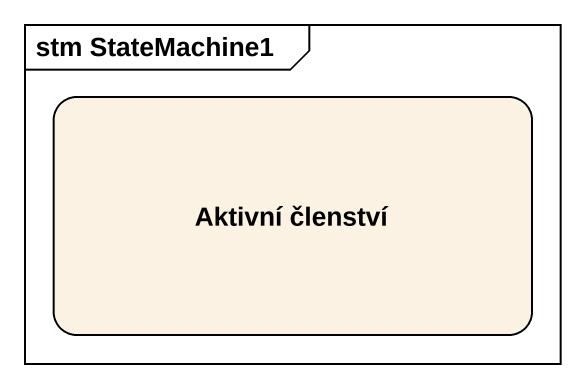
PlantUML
@startuml
mainframe stm StateMachine1
hide empty description
state "Aktivní členství" as Aktivní_členství
@enduml
